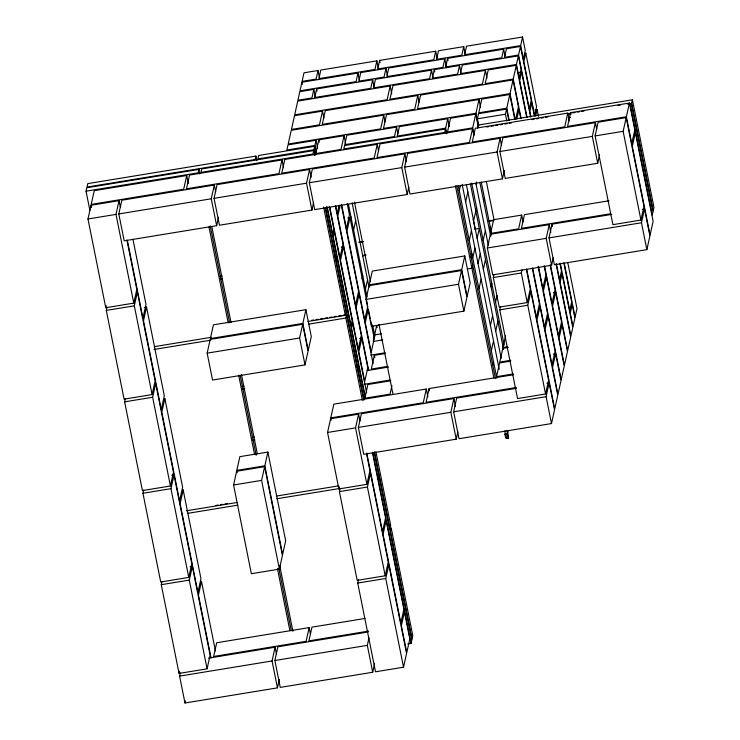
<?xml version="1.0" encoding="UTF-8"?>
<svg xmlns="http://www.w3.org/2000/svg" width="740" height="740" viewBox="0 0 740 740"><rect width="100%" height="100%" fill="white"/><g stroke="black" fill="none" stroke-linecap="round" stroke-linejoin="round"><path stroke-width="1.11" d="M89.882 210.373L86.043 191.188L86.802 187.756L198.875 169.404L199.781 173.909M126.919 239.982L136.826 289.405L133.783 303.132L105.765 307.72L87.977 218.985L91.02 205.258L119.038 200.669L120.389 207.413M133.783 303.132L115.995 214.397L119.038 200.669M218.522 217.236L216.654 225.681L124.191 240.833L118.798 213.943L121.841 200.207L214.304 185.065L215.654 191.79M105.765 307.72L106.227 305.611M152.107 394.559L134.319 305.824L137.363 292.096L155.15 380.832L152.107 394.559L124.089 399.147L106.301 310.411L107.004 307.248M170.431 485.986L152.644 397.25L155.687 383.514L173.475 472.25L170.431 485.986L142.413 490.574L124.625 401.839L125.328 398.666M146.529 307.082L143.486 320.818L161.264 409.553L164.308 395.817L146.529 307.082L144.281 307.452M186.721 175.528L183.677 189.255L91.214 204.397L94.258 190.67L186.721 175.528L188.293 183.372M198.875 169.404L198.117 172.836L86.043 191.188M171.773 475.311L174.011 474.941L191.799 563.677L188.756 577.404L160.728 582.001L142.95 493.266L143.653 490.093M216.654 225.681L211.261 198.792L214.304 185.065M313.557 202.686L311.919 210.077L219.456 225.228L214.064 198.339L217.107 184.612L309.57 169.46L311.142 177.304M188.756 577.404L170.968 488.668L174.011 474.941M207.154 353.147L210.197 339.42L302.66 324.277L308.053 351.167L305.01 364.894L212.547 380.036L207.154 353.147L299.617 338.004L302.66 324.277M255.901 156.075L255.133 159.507L87.024 187.044L87.783 183.613L255.901 156.075L256.808 160.608M190.097 566.738L192.335 566.368L210.123 655.104L207.08 668.831L179.052 673.418L161.274 584.683L161.977 581.52M281.986 159.923L278.943 173.65L186.48 188.802L189.523 175.065L281.986 159.923L283.559 167.767M207.08 668.831L189.292 580.095L192.335 566.368M301.911 82.233L300.005 90.817L356.042 81.641L357.947 73.057L301.911 82.233L302.355 84.48M179.052 673.418L179.524 671.31M279.322 679.403L277.445 687.858L184.982 703L179.598 676.11L180.301 672.947M313.825 89.383L311.919 97.958L297.915 100.252L299.811 91.677L313.825 89.383L315.397 97.227M318.006 70.504L316.11 79.088L302.096 81.382L304.001 72.797L318.006 70.504L319.356 77.228M316.627 88.92L314.722 97.504L370.759 88.319L372.664 79.744L316.627 88.92L317.072 91.159M184.982 703L185.453 700.891M233.581 484.977L236.624 471.25L264.643 466.663L282.43 555.398L279.387 569.125L251.36 573.713L233.581 484.977L261.599 480.39L264.643 466.663M237.263 472.638L236.809 470.39L239.853 456.663L267.88 452.075L285.659 540.811L282.615 554.538L264.828 465.802L267.88 452.075M311.919 210.077L306.526 183.187L309.57 169.46M313.76 150.581L312.992 154.013L200.919 172.374L201.678 168.942L313.76 150.581L314.657 155.095M313.945 149.73L314.704 146.298L258.667 155.474L257.909 158.906L313.945 149.73L315.083 155.391M314.898 145.438L316.036 140.286L288.017 144.874L286.88 150.026L314.898 145.438L316.248 152.172M322.511 111.111L319.467 124.838L291.449 129.435L294.492 115.699L322.511 111.111L323.861 117.854M408.822 187.081L407.185 194.481L314.722 209.624L309.329 182.734L312.373 169.007L404.836 153.855L406.408 161.699M318.838 139.832L315.795 153.559L341.011 149.424L344.063 135.697L318.838 139.832L319.292 142.071M302.854 323.417L305.897 309.69L213.435 324.832L210.391 338.559L302.854 323.417L308.247 350.307L311.29 336.58L305.897 309.69M339.124 205.128L337.246 213.573L335.673 205.711M334.36 231.713L333.222 236.856L351.01 325.6L352.147 320.448L334.36 231.713L332.121 232.083M340.132 205.702L337.792 216.265L355.57 305L358.613 291.273L341.279 204.786M376.854 60.865L374.949 69.449L318.912 78.625L320.808 70.041L376.854 60.865L378.418 68.709M379.648 60.403L377.752 68.987L433.788 59.81L435.694 51.227L379.648 60.403L380.101 62.65M336.802 256.539L336.043 259.971L357.596 367.53L358.364 364.099L336.802 256.539L334.536 256.91M343.526 246.707L340.483 260.434L358.262 349.169L361.305 335.442L343.526 246.707L341.288 247.068M347.754 217.893L349.992 217.523L346.949 231.259L364.737 319.995L367.78 306.268M350.205 219.762L350.899 216.617M385.966 68.469L384.06 77.052L358.845 81.178L360.75 72.594L385.966 68.469L387.316 75.193M353.591 230.057L355.69 220.622M377.252 144.319L374.209 158.046L281.746 173.197L284.789 159.461L377.252 144.319L378.593 151.043M383.718 115.144L380.675 128.871L288.212 144.023L291.255 130.286L383.718 115.144L385.068 121.869M390.184 85.969L387.14 99.697L294.677 114.839L297.721 101.112L390.184 85.969L391.756 93.814M307.97 321.475L345.33 315.351L346.089 311.919L325.286 208.125M362.378 400.405L345.867 318.043L346.635 314.611L343.231 315.166M277.445 687.858L272.061 660.968L275.104 647.232L208.569 658.138M374.588 663.798L372.71 672.253L280.247 687.395L274.864 660.505L277.907 646.779L368.113 632.006M366.541 453.685L369.935 470.621L366.883 484.358L338.865 488.946L327.552 432.475L330.595 418.748L358.613 414.16L359.973 420.93M331.233 420.126L330.789 417.887L333.832 404.16L426.296 389.018L427.868 396.853M362.064 278.915L362.757 275.77M396.594 127.095L394.503 136.53L344.766 144.679L346.857 135.235L396.594 127.095L397.944 133.81M365.449 289.22L367.539 279.776M366.022 299.413L369.066 285.677L461.529 270.535L466.921 297.425L463.878 311.151L371.415 326.303L366.022 299.413L458.486 284.262L461.529 270.535M369.704 287.065L369.26 284.826L372.303 271.09L464.766 255.947L470.15 282.837L467.107 296.564L461.723 269.675L464.766 255.947M361.851 338.125L358.808 351.861L364.737 381.433L367.78 367.706L361.851 338.125L359.603 338.495M368.085 310.005L365.273 322.677L371.203 352.259L374.246 338.532L370.731 321.003M407.185 194.481L401.792 167.592L404.836 153.855M417.776 95.506L414.733 109.233L322.27 124.385L325.313 110.658L417.776 95.506L419.118 102.231M356.661 367.151L358.9 366.79L358.142 370.222L364.006 399.489M504.319 170.422L502.451 178.876L409.988 194.019L404.595 167.129L407.638 153.402L500.101 138.251L501.452 144.975M371.415 326.303L371.878 324.185M431.503 70.106L429.607 78.69L373.561 87.866L375.467 79.282L431.503 70.106L433.076 77.95M338.865 488.946L339.336 486.827M309.154 627.603L306.11 641.33L213.647 656.473L216.691 642.745L309.154 627.603L310.504 634.319M385.207 575.776L367.429 487.04L370.472 473.313L388.25 562.048L385.207 575.776L357.189 580.364L339.41 491.628L340.113 488.465M373.219 341.223L376.706 325.489L377.113 327.506M434.306 69.643L432.401 78.227L457.625 74.093L459.522 65.518L434.306 69.643L434.759 71.891M366.883 484.358L355.57 427.887L358.613 414.16M457.866 431.781L456.229 439.171L363.766 454.314L358.373 427.424L361.416 413.697L453.879 398.555L455.452 406.399M385.318 353.554L374.348 355.348L371.304 369.075L387.751 366.383M444.805 58.83L442.899 67.414L386.863 76.59L388.768 68.006L444.805 58.83L446.599 67.793M447.608 58.368L445.702 66.951L501.748 57.776L503.644 49.192L447.608 58.368L448.061 60.615M445.443 129.01L444.685 132.451L343.813 148.971L344.581 145.54L445.443 129.01L446.359 133.542M445.637 128.159L447.728 118.715L399.397 126.633L397.306 136.077L445.637 128.159L446.757 133.755M463.712 46.639L461.806 55.223L436.591 59.348L438.496 50.764L463.712 46.639L465.053 53.363M391.932 385.67L390.054 394.124L364.839 398.25L367.882 384.522L390.905 380.749M377.243 479.011L379.509 478.632L378.741 482.073L411.079 643.402L407.685 643.966M403.531 667.202L385.753 578.467L388.796 564.74L406.575 653.476L403.531 667.202L375.513 671.791L357.735 583.055L358.438 579.892M472.518 128.714L469.475 142.441L377.012 157.592L380.055 143.856L472.518 128.714L473.859 135.439M472.703 127.854L475.746 114.127L450.531 118.261L447.487 131.988L472.703 127.854L474.053 134.578M475.94 113.266L478.984 99.539L386.521 114.682L383.477 128.418L475.94 113.266L478.41 125.597M485.449 70.365L482.406 84.092L389.943 99.243L392.986 85.507L485.449 70.365L487.022 78.209M459.281 190.791L460.493 185.305M478.771 125.615L477.411 118.816L478.549 113.673L506.567 109.076L508.843 120.398M477.541 128.483L478.299 125.051L632.404 99.808L653.957 207.367L653.198 210.798L631.646 103.249L632.404 99.808M372.71 672.253L367.327 645.363L368.964 637.973M465.645 201.761L467.828 191.891M426.296 389.018L423.252 402.745L330.789 417.887M513.662 374.699L429.098 388.555L426.046 402.282L516.261 387.51M476.06 184.186L476.551 181.994M469.243 240.537L471.436 230.667M473.618 220.798L476.569 207.496M471.177 257.409L471.944 253.977M483.646 201.206L484.404 197.774M472.749 258.01L474.941 248.141M477.124 238.28L479.316 228.41L474.756 229.15M502.451 178.876L497.058 151.987L500.101 138.251M506.789 121.018L505.429 114.228L506.567 109.076M506.761 108.225L509.805 94.489L481.786 99.077L478.743 112.813L506.761 108.225L509.24 120.574M509.999 93.638L513.042 79.901L420.579 95.053L417.526 108.78L509.999 93.638L515.16 119.399M513.227 79.05L516.27 65.314L488.252 69.902L485.209 83.639L513.227 79.05L521.108 118.363M516.465 64.463L518.361 55.879L462.324 65.055L460.428 73.639L516.465 64.463L519.156 77.904L521.062 69.32L518.361 55.879M518.555 55.019L520.461 46.435L506.447 48.738L504.541 57.313L518.555 55.019L529.331 108.799L531.237 100.215L520.461 46.435M520.646 45.584L522.551 37L466.514 46.176L464.609 54.76L520.646 45.584L523.346 59.024L525.243 50.44L522.551 37M472.666 264.809L471.898 268.241L467.365 268.981M599.585 154.817L597.716 163.272L505.254 178.414L499.861 151.524L502.904 137.797L595.367 122.655L596.718 129.371M478.04 263.607L480.223 253.737M483.174 240.435L485.357 230.566M519.443 72.363L521.598 72.011L519.693 80.595L527.102 117.567M489.464 230.251L490.222 226.819M456.229 439.171L450.836 412.282L453.879 398.555M515.613 119.464L518.426 106.791L513.042 79.901M553.233 257.853L551.596 265.253L492.748 274.892L487.364 248.002L490.407 234.266L549.246 224.627L550.819 232.471M491.046 235.653L490.592 233.415L493.645 219.678L521.663 215.09L523.014 221.834M478.947 288.933L481.139 279.063M483.322 269.203L485.514 259.333M516.862 118.992L518.962 109.483L520.766 118.465M546.888 383.32L549.145 382.95L554.538 409.84L551.494 423.567L459.022 438.709L453.639 411.819L456.682 398.092L516.446 388.306M411.079 643.402L411.838 639.971L379.509 478.632M491.036 286.889L491.795 283.457M526.334 269.12L530.284 288.831L527.241 302.568L499.223 307.156L493.293 277.574L493.996 274.411M535.677 116.041L537.101 109.603L534.946 109.955M490.435 325.452L492.618 315.582M495.569 302.281L497.03 295.704M545.565 393.985L527.777 305.25L530.821 291.523L548.608 380.258L545.565 393.985L517.547 398.582L499.759 309.847L500.462 306.675M491.341 350.779L493.534 340.918M495.717 331.048L497.909 321.179M521.663 215.09L518.62 228.817L490.592 233.415M492.738 364.968L493.497 361.536M505.577 335.886L502.997 347.504L507.483 346.773M527.241 302.568L521.312 272.986L522.014 269.822M567.784 113.109L564.74 126.845L472.277 141.988L475.321 128.261L567.784 113.109L569.356 120.953M551.596 265.253L546.203 238.363L549.246 224.627M642.255 209.392L644.512 209.022L649.905 235.912L646.862 249.648L554.399 264.791L549.006 237.901L552.049 224.174L611.813 214.387M555.611 292.328L552.567 306.064L558.496 335.636L561.54 321.909L555.611 292.328L553.372 292.698M597.716 163.272L592.324 136.382L595.367 122.655M595.127 135.919L598.17 122.192L626.188 117.605L643.976 206.34L640.933 220.067L612.914 224.655L595.127 135.919L623.145 131.332L626.188 117.605M551.494 423.567L546.101 396.677L549.145 382.95M555.611 353.776L552.567 367.503L557.96 394.392L561.003 380.665L555.611 353.776L553.372 354.146M626.382 116.744L629.426 103.017L570.586 112.656L567.543 126.383L626.382 116.744L631.766 143.634L634.809 129.907L629.426 103.017M631.451 104.1L630.693 107.531L652.245 215.09L653.013 211.659L631.451 104.1L629.185 104.469M646.862 249.648L641.469 222.758L644.512 209.022M477.411 118.816L505.429 114.228M486.605 127.003L488.872 126.633M491.138 126.263L493.404 125.883M495.671 125.513L497.937 125.143M500.203 124.773L502.469 124.403M504.736 124.033L507.002 123.663M509.268 123.293L511.534 122.914M531.93 119.575L534.197 119.205M536.463 118.835L538.729 118.465M540.995 118.095L543.262 117.725M545.528 117.346L547.794 116.975M567.053 113.821L570.457 113.266M572.723 112.896L574.989 112.526M577.255 112.156L579.522 111.786M581.788 111.407L584.054 111.037M618.048 105.469L620.314 105.099M627.113 103.989L631.646 103.249M567.996 114.497L571.4 113.942M568.366 117.743L570.633 117.373M87.977 218.985L115.995 214.397M118.798 213.943L211.261 198.792M214.064 198.339L306.526 183.187M309.329 182.734L401.792 167.592M404.595 167.129L497.058 151.987M499.861 151.524L592.324 136.382M609.029 200.781L524.466 214.628L521.423 228.364L610.5 213.768M358.724 242.211L363.266 241.462M489.196 220.835L493.737 220.095M359.76 242.452L363.164 241.897M489.103 221.269L493.635 220.52M219.9 276.371L222.167 276.002M363.692 255.282L365.958 254.911M220.178 278.952L222.453 278.582M362.461 255.892L365.865 255.337M106.301 310.411L134.319 305.824M487.364 248.002L546.203 238.363M549.006 237.901L641.469 222.758M369.26 284.826L461.723 269.675M493.293 277.574L521.312 272.986M311.54 320.355L313.797 319.985M316.063 319.615L318.329 319.245M320.596 318.875L322.853 318.505M325.119 318.135L327.385 317.765M329.651 317.395L331.918 317.025M334.175 316.646L336.441 316.276M338.707 315.906L340.974 315.536M154.605 346.598L211.205 337.32M154.013 349.465L210.613 340.197M308.515 324.166L345.867 318.043M499.759 309.847L527.777 305.25M374.172 334.998L381.341 333.823M373.663 341.399L382.626 339.938M370.62 355.135L385.189 352.749M124.625 401.839L152.644 397.25M241.739 386.511L244.006 386.141M242.498 389.157L244.774 388.787M367.197 370.574L388.491 367.086M508.288 347.467L502.812 348.364L499.768 362.091L510.73 360.297M364.154 384.31L389.925 380.082M510.785 361.12L499.574 362.952L496.531 376.679L513.338 373.931M252.201 437.562L254.477 437.192M252.516 440.291L254.791 439.911M327.552 432.475L355.57 427.887M358.373 427.424L450.836 412.282M453.639 411.819L546.101 396.677M236.809 470.39L264.828 465.802M142.95 493.266L170.968 488.668M506.095 435.721C507.622 442.696 502.34 431.651 507.335 433.825L507.159 430.356M507.335 433.825L505.124 434.463C511.22 431.92 506.817 446.932 508.112 430.81M505.161 434.685L507.418 434.389M505.189 434.815L507.446 434.51M506.132 438.015L508.454 437.664L506.151 438.052M215.951 505.429L218.208 505.059M220.474 504.68L222.74 504.31M225.006 503.94L227.263 503.57M186.341 510.804L237.29 502.46M276.316 496.068L338.587 485.865M188.016 513.31L237.827 505.152M276.853 498.76L340.252 488.372M339.41 491.628L367.429 487.04M161.274 584.683L189.292 580.095M357.735 583.055L385.753 578.467M364.959 618.464L311.956 627.141L308.913 640.868L368.677 631.081M179.598 676.11L272.061 660.968M274.864 660.505L367.327 645.363M623.145 131.332L640.933 220.067M537.101 109.603L538.452 116.328M567.774 262.644L576.978 308.58L575.082 317.164L564.296 263.385M534.409 116.05L531.773 102.906L529.877 111.49L530.969 116.966M563.797 262.672L571.659 301.892L569.754 310.467L560.319 263.412M521.598 72.011L530.58 116.828M552.049 224.174L552.502 226.412M559.903 263.153L561.475 270.997L559.579 279.572L556.434 263.893M516.27 65.314L526.63 116.985M556.073 263.893L570.707 336.904L567.663 350.631L550.551 265.262M550.125 264.929L555.074 289.645L552.031 303.372L544.603 266.308M503.644 49.192L504.995 55.916M509.805 94.489L514.753 119.205M544.113 265.669L545.916 274.651L542.864 288.378L538.591 267.038M538.073 266.261L547.526 313.436L544.483 327.173L532.782 268.759M532.245 267.88L539.442 303.825L536.398 317.553L526.723 269.258M478.984 99.539L480.556 107.383M475.746 114.127L478.447 127.576M486.346 181.457L494.061 219.956M459.522 65.518L461.094 73.362M481.259 182.086L491.305 232.194M479.825 182.16L490.648 236.162M475.894 183.344L488.289 245.19M471.676 183.085L504.144 345.081M470.372 183.797L503.57 349.465M466.376 184.621L501.184 358.317M473.138 219.262L475.108 229.095M435.694 51.227L437.035 57.951M462.149 184.316L499.223 369.306M447.728 118.715L449.3 126.558M458.245 185.638L496.845 378.242M456.784 185.592L495.412 378.334M455.35 185.629L493.904 378.001M458.486 284.262L463.878 311.151M372.664 79.744L374.014 86.469M429.098 388.555L429.542 390.794M357.947 73.057L359.289 79.781M344.063 135.697L345.626 143.542M354.479 202.149L370.351 281.367M378.973 324.37L393.032 394.522M352.111 202.76L368.89 286.5M348.438 204.333L367.022 297.055M372.821 325.998L374.884 336.275M347.199 203.602L349.456 214.84L346.413 228.567L341.686 204.98M349.992 217.523L367.327 304.02M368.539 310.051L370.296 318.811M374.348 355.348L374.801 357.587M373.108 363.599L359.15 293.965L356.107 307.692L368.714 370.592M335.331 205.822L342.99 244.015L339.947 257.742L329.809 207.2M316.036 140.286L317.617 148.148M329.318 206.562L333.823 229.021L332.686 234.173L327.284 207.209M366.642 392.774L352.684 323.139L351.546 328.282L365.273 396.797M314.704 146.298L316.295 154.216M326.738 206.303L336.265 253.848L335.507 257.289L325.517 207.468M358.9 366.79L365.218 398.305M375.948 451.844L390.692 525.437L389.934 528.869L374.505 451.881M346.635 314.611L363.821 400.358M374.218 452.251L378.963 475.95L378.205 479.381L372.775 452.307M323.621 207.043L345.33 315.351M372.507 452.732L385.559 517.88L382.515 531.616L366.763 452.982M299.617 338.004L305.01 364.894M211.77 226.533L230.991 322.427M241.481 374.764L257.307 453.74M279.785 565.86L292.901 631.303M261.599 480.39L279.387 569.125M210.188 225.811L229.631 322.844M240.121 375.171L256.17 455.276M278.869 568.533L291.31 630.582M208.967 226.986L228.188 322.89M238.678 375.217L254.505 454.194M277.435 568.579L289.867 630.628M275.104 647.232L276.446 653.957M132.932 239.251L145.983 304.399L142.94 318.126L127.41 240.62M215.451 650.996L201.493 581.363L198.45 595.09L211.057 657.99M91.02 205.258L91.473 207.505M505.096 434.26L504.921 430.763M164.853 398.509L161.81 412.236L179.589 500.971L182.632 487.244L164.853 398.509M183.178 489.935L180.125 503.663L197.913 592.398L200.956 578.671L183.178 489.935M386.095 520.572L383.052 534.298L400.839 623.034L403.883 609.307L386.095 520.572M391.238 528.129L390.47 531.561L412.032 639.12L412.791 635.679L391.238 528.129M525.779 53.132L523.883 61.716L534.659 115.496L536.565 106.912L525.779 53.132M404.419 611.999L401.376 625.726L406.769 652.615L409.812 638.888L404.419 611.999M539.987 306.517L536.944 320.244L554.723 408.98L557.766 395.253L539.987 306.517M546.453 277.343L543.41 291.07L561.188 379.805L564.232 366.078L546.453 277.343M548.072 316.128L545.019 329.855L552.031 364.811L555.074 351.084L548.072 316.128M562.021 273.68L560.115 282.264L570.891 336.043L572.797 327.459L562.021 273.68M562.076 324.601L559.033 338.328L564.426 365.218L567.469 351.491L562.076 324.601M572.196 304.575L570.29 313.159L572.982 326.608L574.888 318.024L572.196 304.575M635.355 132.59L632.312 146.326L650.09 235.061L653.133 221.325L635.355 132.59"/></g></svg>
